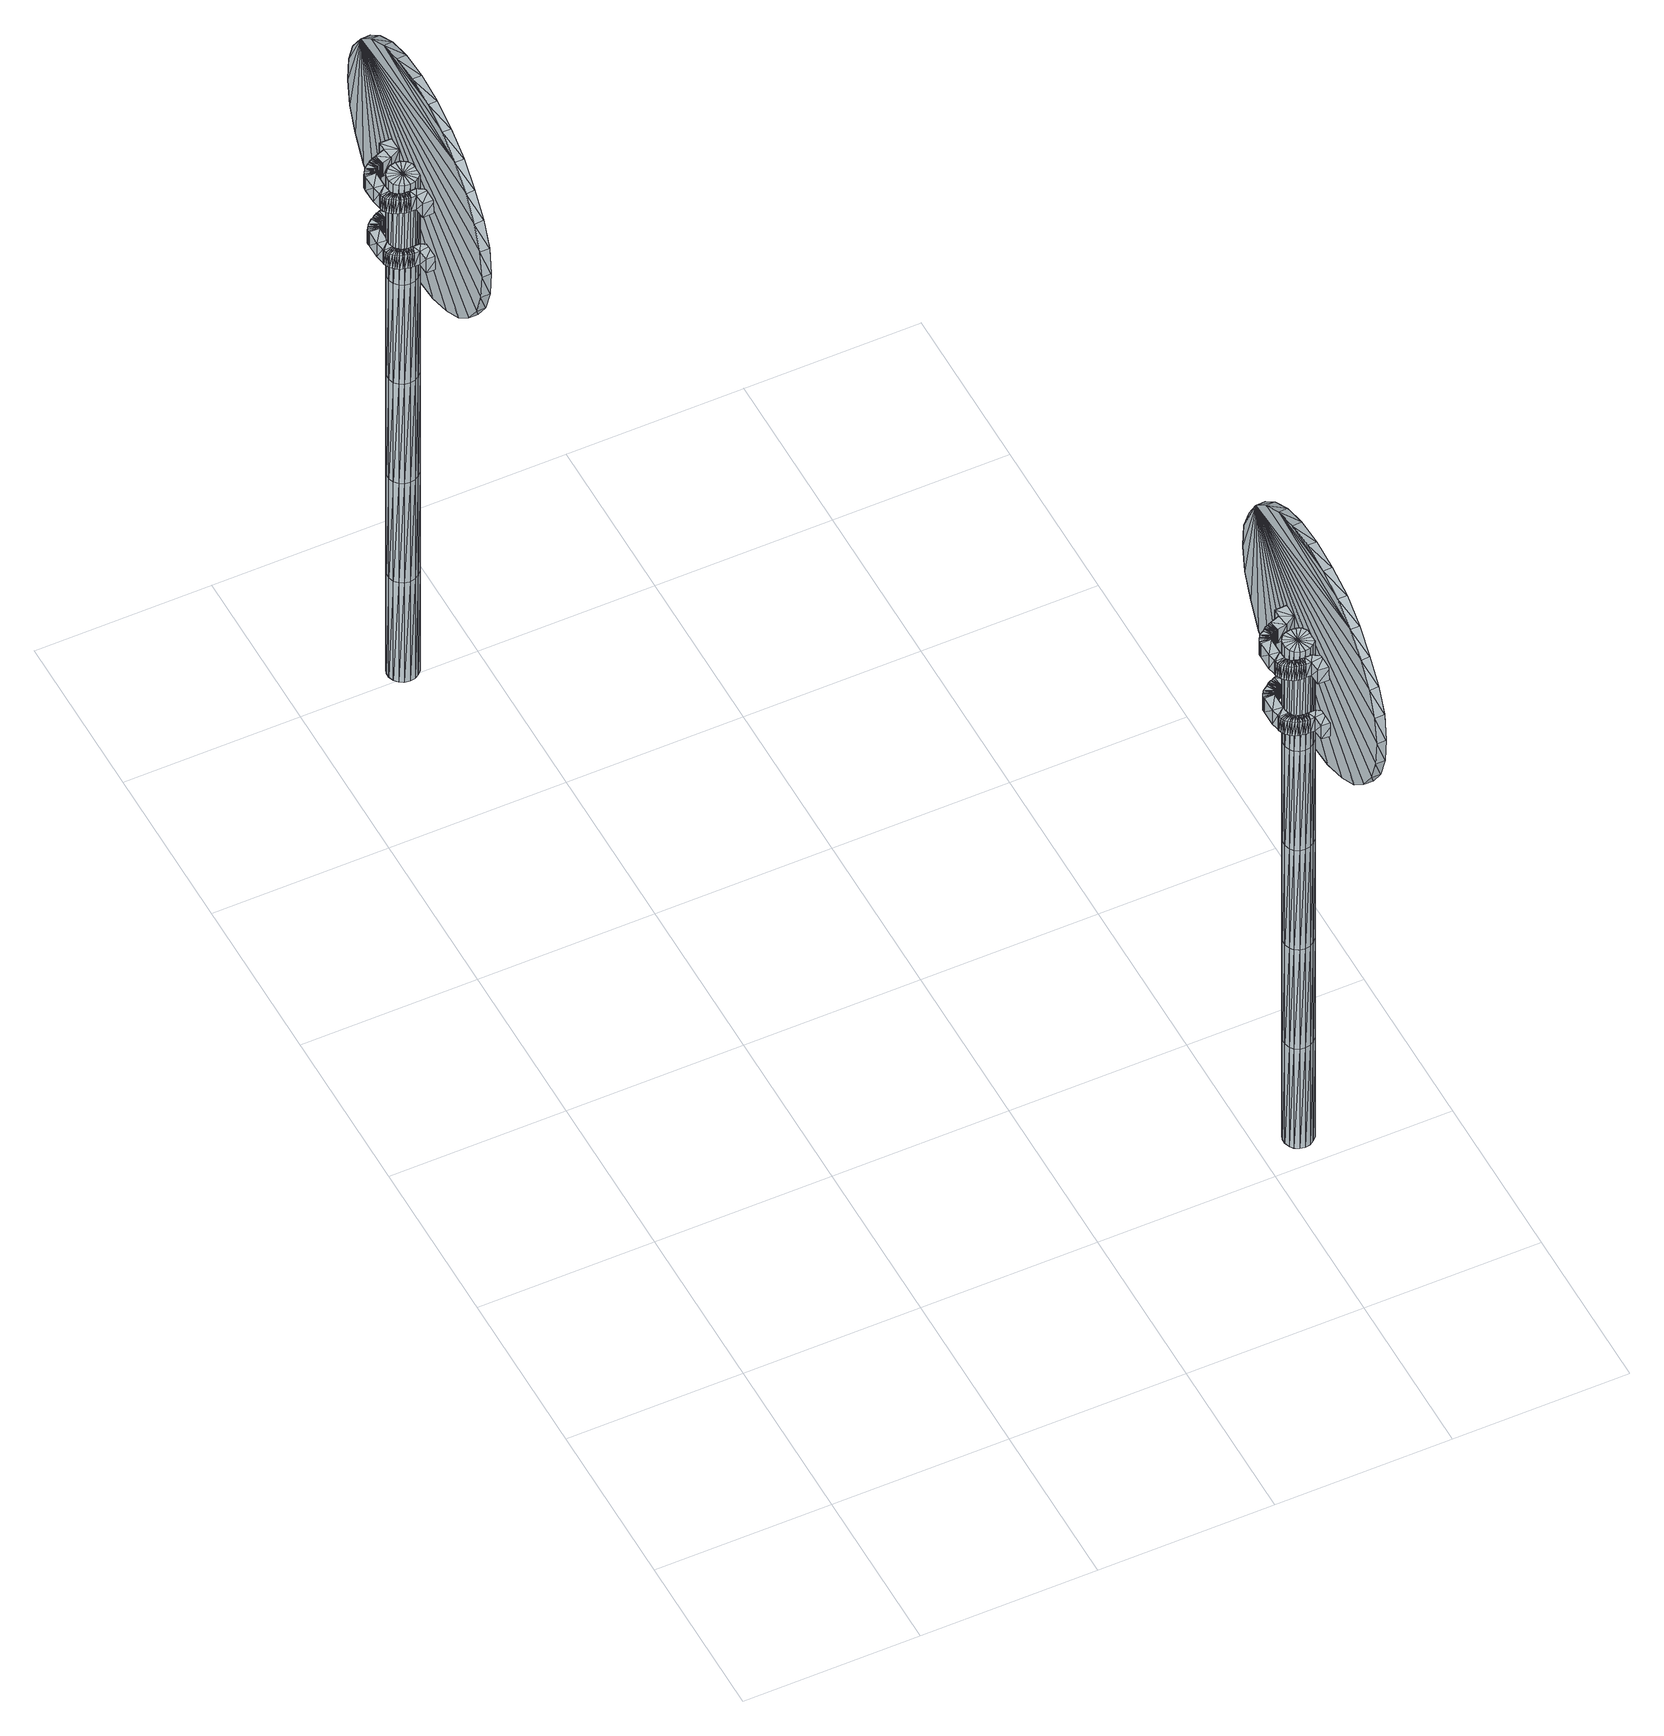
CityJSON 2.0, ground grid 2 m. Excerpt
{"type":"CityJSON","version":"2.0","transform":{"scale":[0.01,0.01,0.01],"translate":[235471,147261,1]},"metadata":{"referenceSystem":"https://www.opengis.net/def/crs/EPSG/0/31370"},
"CityObjects":{
"object1":{"type":"GenericCityObject","attributes":{"cluster":74,"mean_distance_to_centroid":0.099,"new_centroid_x":235471.76,"new_centroid_y":147272.5,"mean_distance_to_camera":6.24,"H1":0,"H2":0,"Z_final":109.94,"cluster2":-1,"proj_x":235473.55,"proj_y":147266.91,"id_line":52600,"bearing_l":252.2,"distance":5.87,"orientation":"right","G_obj":252.2},"geometry":[{"type":"MultiSurface","lod":"2","boundaries":[[[0,1,2]],[[2,1,3]],[[3,1,4]],[[4,1,5]],[[5,1,6]],[[1,7,6]],[[1,8,7]],[[1,9,8]],[[1,10,9]],[[1,11,10]],[[1,12,11]],[[1,13,12]],[[1,14,13]],[[15,14,1]],[[16,15,1]],[[17,16,1]],[[18,17,1]],[[0,18,1]],[[19,20,0]],[[19,0,2]],[[21,19,2]],[[21,2,3]],[[21,3,22]],[[22,3,4]],[[22,4,23]],[[23,4,5]],[[23,5,24]],[[24,5,6]],[[24,6,25]],[[25,6,7]],[[25,7,26]],[[26,7,8]],[[26,8,27]],[[8,9,27]],[[27,9,28]],[[9,10,28]],[[10,29,28]],[[10,11,29]],[[11,30,29]],[[11,12,30]],[[30,12,31]],[[31,12,13]],[[31,13,32]],[[32,13,14]],[[32,14,33]],[[33,14,15]],[[33,15,34]],[[34,15,16]],[[34,16,35]],[[35,16,17]],[[36,35,17]],[[18,36,17]],[[20,36,18]],[[20,18,0]],[[37,38,20]],[[37,20,19]],[[39,37,19]],[[21,39,19]],[[39,21,40]],[[40,21,22]],[[40,22,41]],[[41,22,23]],[[41,23,42]],[[42,23,24]],[[42,24,43]],[[43,24,25]],[[43,25,44]],[[44,25,26]],[[26,45,44]],[[26,27,45]],[[27,46,45]],[[27,28,46]],[[28,47,46]],[[28,29,47]],[[47,29,48]],[[29,30,48]],[[48,30,49]],[[49,30,31]],[[49,31,50]],[[50,31,32]],[[50,32,51]],[[51,32,33]],[[51,33,52]],[[52,33,34]],[[52,34,53]],[[53,34,35]],[[54,53,35]],[[54,35,36]],[[38,54,36]],[[38,36,20]],[[55,56,38]],[[55,38,37]],[[57,55,37]],[[57,37,39]],[[57,39,58]],[[58,39,40]],[[58,40,59]],[[59,40,41]],[[59,41,60]],[[60,41,42]],[[60,42,61]],[[61,42,43]],[[61,43,62]],[[62,43,44]],[[44,63,62]],[[44,45,63]],[[45,64,63]],[[45,46,64]],[[46,65,64]],[[46,47,65]],[[47,66,65]],[[47,48,66]],[[66,48,67]],[[67,48,49]],[[67,49,68]],[[68,49,50]],[[68,50,69]],[[69,50,51]],[[69,51,70]],[[70,51,52]],[[70,52,71]],[[71,52,53]],[[72,71,53]],[[72,53,54]],[[56,72,54]],[[56,54,38]],[[73,74,56]],[[73,56,55]],[[75,73,55]],[[75,55,57]],[[75,57,76]],[[76,57,58]],[[76,58,77]],[[77,58,59]],[[77,59,78]],[[78,59,60]],[[78,60,79]],[[79,60,61]],[[79,61,80]],[[80,61,62]],[[62,81,80]],[[62,63,81]],[[63,82,81]],[[63,64,82]],[[64,83,82]],[[64,65,83]],[[65,84,83]],[[65,66,84]],[[84,66,85]],[[85,66,67]],[[85,67,86]],[[86,67,68]],[[86,68,87]],[[87,68,69]],[[87,69,88]],[[88,69,70]],[[88,70,89]],[[89,70,71]],[[90,89,71]],[[90,71,72]],[[74,90,72]],[[74,72,56]],[[91,92,74]],[[91,74,73]],[[93,91,73]],[[93,73,75]],[[93,75,94]],[[94,75,76]],[[94,76,95]],[[95,76,77]],[[95,77,96]],[[96,77,78]],[[96,78,97]],[[97,78,79]],[[97,79,98]],[[98,79,80]],[[80,99,98]],[[80,81,99]],[[81,100,99]],[[81,82,100]],[[82,101,100]],[[82,83,101]],[[83,102,101]],[[83,84,102]],[[102,84,103]],[[103,84,85]],[[103,85,104]],[[104,85,86]],[[104,86,105]],[[105,86,87]],[[105,87,106]],[[106,87,88]],[[106,88,107]],[[107,88,89]],[[108,107,89]],[[108,89,90]],[[92,108,90]],[[92,90,74]],[[92,91,109]],[[91,93,109]],[[93,94,109]],[[94,95,109]],[[95,96,109]],[[109,96,97]],[[109,97,98]],[[109,98,99]],[[109,99,100]],[[109,100,101]],[[109,101,102]],[[109,102,103]],[[109,103,104]],[[105,109,104]],[[106,109,105]],[[107,109,106]],[[108,109,107]],[[92,109,108]],[[110,111,112]],[[113,112,114]],[[115,112,113]],[[116,112,115]],[[117,112,116]],[[118,112,117]],[[119,112,118]],[[120,112,119]],[[121,112,120]],[[122,112,121]],[[122,123,112]],[[123,110,112]],[[111,124,112]],[[124,125,112]],[[125,126,112]],[[126,127,112]],[[127,128,112]],[[128,129,112]],[[129,130,112]],[[130,131,112]],[[112,131,132]],[[131,133,132]],[[131,134,133]],[[133,134,135]],[[133,135,136]],[[135,137,136]],[[133,136,138]],[[136,139,138]],[[136,137,139]],[[137,140,139]],[[137,135,140]],[[135,141,140]],[[135,134,141]],[[134,142,141]],[[134,131,142]],[[131,143,142]],[[131,130,143]],[[143,130,144]],[[144,130,129]],[[144,129,145]],[[145,129,128]],[[145,128,146]],[[146,127,147]],[[147,127,126]],[[147,126,148]],[[148,126,125]],[[148,125,149]],[[149,125,124]],[[150,149,124]],[[150,124,111]],[[151,150,111]],[[151,111,110]],[[152,151,110]],[[152,110,123]],[[146,128,127]],[[153,123,122]],[[154,153,122]],[[154,122,121]],[[155,154,121]],[[155,121,120]],[[156,155,120]],[[156,120,119]],[[157,156,119]],[[157,119,118]],[[157,118,158]],[[158,118,117]],[[158,117,159]],[[153,152,123]],[[159,117,116]],[[159,116,160]],[[160,116,115]],[[160,115,161]],[[161,115,113]],[[161,113,162]],[[162,113,114]],[[162,114,163]],[[163,114,112]],[[163,112,164]],[[164,112,132]],[[132,165,164]],[[132,133,165]],[[133,138,165]],[[138,139,140]],[[161,162,163]],[[160,161,163]],[[159,160,163]],[[158,159,163]],[[157,158,163]],[[156,157,163]],[[155,156,163]],[[154,155,163]],[[153,154,163]],[[153,163,152]],[[152,163,151]],[[151,163,150]],[[150,163,149]],[[149,163,148]],[[148,163,147]],[[147,163,146]],[[146,163,145]],[[145,163,144]],[[144,163,143]],[[143,163,142]],[[163,164,142]],[[142,164,165]],[[142,165,141]],[[165,140,141]],[[165,138,140]],[[166,167,168]],[[168,167,169]],[[170,168,169]],[[170,169,171]],[[170,171,172]],[[172,171,173]],[[172,173,174]],[[174,173,175]],[[174,175,176]],[[176,175,177]],[[176,177,178]],[[178,177,179]],[[178,179,180]],[[180,179,181]],[[180,181,182]],[[182,181,183]],[[182,183,184]],[[184,183,185]],[[184,185,186]],[[186,185,187]],[[186,187,188]],[[188,187,189]],[[188,189,190]],[[190,189,191]],[[192,190,191]],[[192,191,193]],[[194,192,193]],[[194,193,195]],[[196,194,195]],[[196,195,197]],[[198,196,197]],[[198,197,199]],[[200,198,199]],[[200,199,201]],[[202,200,201]],[[202,201,203]],[[204,202,203]],[[204,203,205]],[[206,204,205]],[[206,205,207]],[[208,206,207]],[[208,207,209]],[[210,208,209]],[[210,209,211]],[[212,210,211]],[[212,211,213]],[[214,212,213]],[[214,213,215]],[[216,214,215]],[[216,215,217]],[[216,217,218]],[[218,217,219]],[[218,219,220]],[[220,219,221]],[[220,221,222]],[[222,221,223]],[[222,223,224]],[[224,223,225]],[[224,225,226]],[[226,225,227]],[[226,227,228]],[[228,227,229]],[[228,229,230]],[[230,229,231]],[[230,231,232]],[[232,231,233]],[[232,233,234]],[[234,233,235]],[[234,235,236]],[[236,235,237]],[[238,236,237]],[[238,237,239]],[[238,239,240]],[[240,239,241]],[[241,242,240]],[[241,243,242]],[[242,243,244]],[[244,243,245]],[[244,245,246]],[[246,245,247]],[[246,247,248]],[[248,247,249]],[[248,249,250]],[[250,249,251]],[[250,251,252]],[[252,251,253]],[[252,253,254]],[[254,253,255]],[[254,255,256]],[[256,255,257]],[[256,257,258]],[[258,257,259]],[[258,259,260]],[[260,259,261]],[[260,261,262]],[[262,261,263]],[[262,263,264]],[[264,263,265]],[[264,265,266]],[[266,265,267]],[[267,268,266]],[[267,269,268]],[[269,270,268]],[[269,271,270]],[[271,272,270]],[[271,273,272]],[[273,274,272]],[[273,275,274]],[[275,276,274]],[[275,277,276]],[[277,278,276]],[[277,279,278]],[[279,280,278]],[[279,281,280]],[[281,282,280]],[[281,283,282]],[[283,284,282]],[[283,285,284]],[[285,286,284]],[[285,287,286]],[[287,288,286]],[[287,289,288]],[[288,289,290]],[[290,289,291]],[[290,291,292]],[[292,291,293]],[[292,293,294]],[[294,293,295]],[[294,295,296]],[[296,295,297]],[[296,297,298]],[[298,297,299]],[[298,299,300]],[[300,299,301]],[[300,301,302]],[[302,301,303]],[[302,303,304]],[[304,303,305]],[[304,305,306]],[[306,305,307]],[[306,307,308]],[[308,307,309]],[[308,309,310]],[[310,309,311]],[[311,166,310]],[[311,167,166]],[[169,167,311]],[[169,311,171]],[[171,311,309]],[[173,171,309]],[[173,309,307]],[[175,173,307]],[[175,307,305]],[[177,175,305]],[[177,305,303]],[[179,177,303]],[[179,303,301]],[[181,179,301]],[[181,301,299]],[[183,181,299]],[[183,299,297]],[[183,297,295]],[[185,183,295]],[[185,295,293]],[[187,185,293]],[[187,293,291]],[[189,187,291]],[[189,291,289]],[[189,289,287]],[[189,287,285]],[[191,189,285]],[[191,285,283]],[[193,191,283]],[[195,193,283]],[[195,283,281]],[[197,195,281]],[[199,197,281]],[[201,199,281]],[[201,281,279]],[[203,201,279]],[[205,203,279]],[[205,279,277]],[[205,277,207]],[[207,277,209]],[[209,277,275]],[[209,275,211]],[[211,275,273]],[[211,273,213]],[[213,273,271]],[[213,271,215]],[[215,271,269]],[[215,269,217]],[[217,269,219]],[[219,269,267]],[[219,267,221]],[[221,267,265]],[[221,265,223]],[[223,265,263]],[[223,263,225]],[[225,263,261]],[[225,261,227]],[[227,261,259]],[[227,259,229]],[[229,259,257]],[[229,257,255]],[[229,255,231]],[[231,255,253]],[[231,253,233]],[[233,253,251]],[[233,251,235]],[[251,249,235]],[[235,249,247]],[[235,247,237]],[[247,245,237]],[[237,245,243]],[[237,243,239]],[[239,243,241]],[[238,240,242]],[[168,310,166]],[[170,310,168]],[[170,308,310]],[[172,308,170]],[[172,306,308]],[[174,306,172]],[[174,304,306]],[[176,304,174]],[[176,302,304]],[[178,302,176]],[[178,300,302]],[[180,300,178]],[[180,298,300]],[[182,298,180]],[[182,296,298]],[[182,294,296]],[[184,294,182]],[[184,292,294]],[[186,292,184]],[[186,290,292]],[[188,290,186]],[[188,288,290]],[[188,286,288]],[[188,284,286]],[[190,284,188]],[[190,282,284]],[[192,282,190]],[[194,282,192]],[[194,280,282]],[[196,280,194]],[[198,280,196]],[[200,280,198]],[[200,278,280]],[[202,278,200]],[[204,278,202]],[[204,276,278]],[[204,206,276]],[[206,208,276]],[[208,274,276]],[[208,210,274]],[[210,272,274]],[[210,212,272]],[[212,270,272]],[[212,214,270]],[[214,268,270]],[[214,216,268]],[[216,218,268]],[[218,266,268]],[[218,220,266]],[[220,264,266]],[[220,222,264]],[[222,262,264]],[[222,224,262]],[[224,260,262]],[[224,226,260]],[[226,258,260]],[[226,228,258]],[[228,256,258]],[[228,254,256]],[[228,230,254]],[[230,252,254]],[[230,232,252]],[[232,250,252]],[[232,234,250]],[[250,234,248]],[[234,246,248]],[[234,236,246]],[[246,236,244]],[[236,242,244]],[[236,238,242]],[[312,313,314]],[[314,313,315]],[[316,314,315]],[[316,315,317]],[[316,317,318]],[[318,317,319]],[[318,319,320]],[[320,319,321]],[[320,321,322]],[[322,321,323]],[[322,323,324]],[[324,323,325]],[[324,325,326]],[[326,325,327]],[[326,327,328]],[[328,327,329]],[[328,329,330]],[[330,329,331]],[[330,331,332]],[[332,331,333]],[[332,333,334]],[[334,333,335]],[[334,335,336]],[[336,335,337]],[[338,336,337]],[[338,337,339]],[[340,338,339]],[[340,339,341]],[[342,340,341]],[[342,341,343]],[[344,342,343]],[[344,343,345]],[[346,344,345]],[[346,345,347]],[[348,346,347]],[[348,347,349]],[[350,348,349]],[[350,349,351]],[[352,350,351]],[[352,351,353]],[[354,352,353]],[[354,353,355]],[[356,354,355]],[[356,355,357]],[[358,356,357]],[[358,357,359]],[[360,358,359]],[[360,359,361]],[[362,360,361]],[[362,361,363]],[[362,363,364]],[[364,363,365]],[[364,365,366]],[[366,365,367]],[[366,367,368]],[[368,367,369]],[[368,369,370]],[[370,369,371]],[[370,371,372]],[[372,371,373]],[[372,373,374]],[[374,373,375]],[[374,375,376]],[[376,375,377]],[[376,377,378]],[[378,377,379]],[[378,379,380]],[[380,379,381]],[[380,381,382]],[[382,381,383]],[[384,382,383]],[[384,383,385]],[[384,385,386]],[[386,385,387]],[[387,388,386]],[[387,389,388]],[[388,389,390]],[[390,389,391]],[[390,391,392]],[[392,391,393]],[[392,393,394]],[[394,393,395]],[[394,395,396]],[[396,395,397]],[[396,397,398]],[[398,397,399]],[[398,399,400]],[[400,399,401]],[[400,401,402]],[[402,401,403]],[[402,403,404]],[[404,403,405]],[[404,405,406]],[[406,405,407]],[[406,407,408]],[[408,407,409]],[[408,409,410]],[[410,409,411]],[[410,411,412]],[[412,411,413]],[[413,414,412]],[[413,415,414]],[[415,416,414]],[[415,417,416]],[[417,418,416]],[[417,419,418]],[[419,420,418]],[[419,421,420]],[[421,422,420]],[[421,423,422]],[[423,424,422]],[[423,425,424]],[[425,426,424]],[[425,427,426]],[[427,428,426]],[[427,429,428]],[[429,430,428]],[[429,431,430]],[[431,432,430]],[[431,433,432]],[[433,434,432]],[[433,435,434]],[[434,435,436]],[[436,435,437]],[[436,437,438]],[[438,437,439]],[[438,439,440]],[[440,439,441]],[[440,441,442]],[[442,441,443]],[[442,443,444]],[[444,443,445]],[[444,445,446]],[[446,445,447]],[[446,447,448]],[[448,447,449]],[[448,449,450]],[[450,449,451]],[[450,451,452]],[[452,451,453]],[[452,453,454]],[[454,453,455]],[[454,455,456]],[[456,455,457]],[[457,312,456]],[[457,313,312]],[[315,313,457]],[[315,457,317]],[[317,457,455]],[[319,317,455]],[[319,455,453]],[[321,319,453]],[[321,453,451]],[[323,321,451]],[[323,451,449]],[[325,323,449]],[[325,449,447]],[[327,325,447]],[[327,447,445]],[[329,327,445]],[[329,445,443]],[[329,443,441]],[[331,329,441]],[[331,441,439]],[[333,331,439]],[[333,439,437]],[[335,333,437]],[[335,437,435]],[[335,435,433]],[[335,433,431]],[[337,335,431]],[[337,431,429]],[[339,337,429]],[[341,339,429]],[[341,429,427]],[[343,341,427]],[[345,343,427]],[[347,345,427]],[[347,427,425]],[[349,347,425]],[[351,349,425]],[[351,425,423]],[[351,423,353]],[[353,423,355]],[[355,423,421]],[[355,421,357]],[[357,421,419]],[[357,419,359]],[[359,419,417]],[[359,417,361]],[[361,417,415]],[[361,415,363]],[[363,415,365]],[[365,415,413]],[[365,413,367]],[[367,413,411]],[[367,411,369]],[[369,411,409]],[[369,409,371]],[[371,409,407]],[[371,407,373]],[[373,407,405]],[[373,405,375]],[[375,405,403]],[[375,403,401]],[[375,401,377]],[[377,401,399]],[[377,399,379]],[[379,399,397]],[[379,397,381]],[[397,395,381]],[[381,395,393]],[[381,393,383]],[[393,391,383]],[[383,391,389]],[[383,389,385]],[[385,389,387]],[[384,386,388]],[[314,456,312]],[[316,456,314]],[[316,454,456]],[[318,454,316]],[[318,452,454]],[[320,452,318]],[[320,450,452]],[[322,450,320]],[[322,448,450]],[[324,448,322]],[[324,446,448]],[[326,446,324]],[[326,444,446]],[[328,444,326]],[[328,442,444]],[[328,440,442]],[[330,440,328]],[[330,438,440]],[[332,438,330]],[[332,436,438]],[[334,436,332]],[[334,434,436]],[[334,432,434]],[[334,430,432]],[[336,430,334]],[[336,428,430]],[[338,428,336]],[[340,428,338]],[[340,426,428]],[[342,426,340]],[[344,426,342]],[[346,426,344]],[[346,424,426]],[[348,424,346]],[[350,424,348]],[[350,422,424]],[[350,352,422]],[[352,354,422]],[[354,420,422]],[[354,356,420]],[[356,418,420]],[[356,358,418]],[[358,416,418]],[[358,360,416]],[[360,414,416]],[[360,362,414]],[[362,364,414]],[[364,412,414]],[[364,366,412]],[[366,410,412]],[[366,368,410]],[[368,408,410]],[[368,370,408]],[[370,406,408]],[[370,372,406]],[[372,404,406]],[[372,374,404]],[[374,402,404]],[[374,400,402]],[[374,376,400]],[[376,398,400]],[[376,378,398]],[[378,396,398]],[[378,380,396]],[[396,380,394]],[[380,392,394]],[[380,382,392]],[[392,382,390]],[[382,388,390]],[[382,384,388]]]}]},
"object2":{"type":"GenericCityObject","attributes":{"cluster":75,"mean_distance_to_centroid":0.0482,"new_centroid_x":235477,"new_centroid_y":147262.78,"mean_distance_to_camera":5.93,"H1":0,"H2":0,"Z_final":111.97,"cluster2":-1,"proj_x":235475.47,"proj_y":147267.53,"id_line":52600,"bearing_l":252.2,"distance":4.99,"orientation":"left","G_obj":72.2},"geometry":[{"type":"MultiSurface","lod":"2","boundaries":[[[458,459,460]],[[460,459,461]],[[461,459,462]],[[462,459,463]],[[463,459,464]],[[459,465,464]],[[459,466,465]],[[459,467,466]],[[459,468,467]],[[459,469,468]],[[459,470,469]],[[459,471,470]],[[459,472,471]],[[473,472,459]],[[474,473,459]],[[475,474,459]],[[476,475,459]],[[458,476,459]],[[477,478,458]],[[477,458,460]],[[479,477,460]],[[479,460,461]],[[479,461,480]],[[480,461,462]],[[480,462,481]],[[481,462,463]],[[481,463,482]],[[482,463,464]],[[482,464,483]],[[483,464,465]],[[483,465,484]],[[484,465,466]],[[484,466,485]],[[466,467,485]],[[485,467,486]],[[467,468,486]],[[468,487,486]],[[468,469,487]],[[469,488,487]],[[469,470,488]],[[488,470,489]],[[489,470,471]],[[489,471,490]],[[490,471,472]],[[490,472,491]],[[491,472,473]],[[491,473,492]],[[492,473,474]],[[492,474,493]],[[493,474,475]],[[494,493,475]],[[476,494,475]],[[478,494,476]],[[478,476,458]],[[495,496,478]],[[495,478,477]],[[497,495,477]],[[479,497,477]],[[497,479,498]],[[498,479,480]],[[498,480,499]],[[499,480,481]],[[499,481,500]],[[500,481,482]],[[500,482,501]],[[501,482,483]],[[501,483,502]],[[502,483,484]],[[484,503,502]],[[484,485,503]],[[485,504,503]],[[485,486,504]],[[486,505,504]],[[486,487,505]],[[505,487,506]],[[487,488,506]],[[506,488,507]],[[507,488,489]],[[507,489,508]],[[508,489,490]],[[508,490,509]],[[509,490,491]],[[509,491,510]],[[510,491,492]],[[510,492,511]],[[511,492,493]],[[512,511,493]],[[512,493,494]],[[496,512,494]],[[496,494,478]],[[513,514,496]],[[513,496,495]],[[515,513,495]],[[515,495,497]],[[515,497,516]],[[516,497,498]],[[516,498,517]],[[517,498,499]],[[517,499,518]],[[518,499,500]],[[518,500,519]],[[519,500,501]],[[519,501,520]],[[520,501,502]],[[502,521,520]],[[502,503,521]],[[503,522,521]],[[503,504,522]],[[504,523,522]],[[504,505,523]],[[505,524,523]],[[505,506,524]],[[524,506,525]],[[525,506,507]],[[525,507,526]],[[526,507,508]],[[526,508,527]],[[527,508,509]],[[527,509,528]],[[528,509,510]],[[528,510,529]],[[529,510,511]],[[530,529,511]],[[530,511,512]],[[514,530,512]],[[514,512,496]],[[531,532,514]],[[531,514,513]],[[533,531,513]],[[533,513,515]],[[533,515,534]],[[534,515,516]],[[534,516,535]],[[535,516,517]],[[535,517,536]],[[536,517,518]],[[536,518,537]],[[537,518,519]],[[537,519,538]],[[538,519,520]],[[520,539,538]],[[520,521,539]],[[521,540,539]],[[521,522,540]],[[522,541,540]],[[522,523,541]],[[523,542,541]],[[523,524,542]],[[542,524,543]],[[543,524,525]],[[543,525,544]],[[544,525,526]],[[544,526,545]],[[545,526,527]],[[545,527,546]],[[546,527,528]],[[546,528,547]],[[547,528,529]],[[548,547,529]],[[548,529,530]],[[532,548,530]],[[532,530,514]],[[549,550,532]],[[549,532,531]],[[551,549,531]],[[551,531,533]],[[551,533,552]],[[552,533,534]],[[552,534,553]],[[553,534,535]],[[553,535,554]],[[554,535,536]],[[554,536,555]],[[555,536,537]],[[555,537,556]],[[556,537,538]],[[538,557,556]],[[538,539,557]],[[539,558,557]],[[539,540,558]],[[540,559,558]],[[540,541,559]],[[541,560,559]],[[541,542,560]],[[560,542,561]],[[561,542,543]],[[561,543,562]],[[562,543,544]],[[562,544,563]],[[563,544,545]],[[563,545,564]],[[564,545,546]],[[564,546,565]],[[565,546,547]],[[566,565,547]],[[566,547,548]],[[550,566,548]],[[550,548,532]],[[550,549,567]],[[549,551,567]],[[551,552,567]],[[552,553,567]],[[553,554,567]],[[567,554,555]],[[567,555,556]],[[567,556,557]],[[567,557,558]],[[567,558,559]],[[567,559,560]],[[567,560,561]],[[567,561,562]],[[563,567,562]],[[564,567,563]],[[565,567,564]],[[566,567,565]],[[550,567,566]],[[568,569,570]],[[571,570,572]],[[573,570,571]],[[574,570,573]],[[575,570,574]],[[576,570,575]],[[577,570,576]],[[578,570,577]],[[579,570,578]],[[580,570,579]],[[580,581,570]],[[581,568,570]],[[569,582,570]],[[582,583,570]],[[583,584,570]],[[584,585,570]],[[585,586,570]],[[586,587,570]],[[587,588,570]],[[588,589,570]],[[570,589,590]],[[589,591,590]],[[589,592,591]],[[591,592,593]],[[591,593,594]],[[593,595,594]],[[591,594,596]],[[594,597,596]],[[594,595,597]],[[595,598,597]],[[595,593,598]],[[593,599,598]],[[593,592,599]],[[592,600,599]],[[592,589,600]],[[589,601,600]],[[589,588,601]],[[601,588,602]],[[602,588,587]],[[602,587,603]],[[603,587,586]],[[603,586,604]],[[604,585,605]],[[605,585,584]],[[605,584,606]],[[606,584,583]],[[606,583,607]],[[607,583,582]],[[608,607,582]],[[608,582,569]],[[609,608,569]],[[609,569,568]],[[610,609,568]],[[610,568,581]],[[604,586,585]],[[611,581,580]],[[612,611,580]],[[612,580,579]],[[613,612,579]],[[613,579,578]],[[614,613,578]],[[614,578,577]],[[615,614,577]],[[615,577,576]],[[615,576,616]],[[616,576,575]],[[616,575,617]],[[611,610,581]],[[617,575,574]],[[617,574,618]],[[618,574,573]],[[618,573,619]],[[619,573,571]],[[619,571,620]],[[620,571,572]],[[620,572,621]],[[621,572,570]],[[621,570,622]],[[622,570,590]],[[590,623,622]],[[590,591,623]],[[591,596,623]],[[596,597,598]],[[619,620,621]],[[618,619,621]],[[617,618,621]],[[616,617,621]],[[615,616,621]],[[614,615,621]],[[613,614,621]],[[612,613,621]],[[611,612,621]],[[611,621,610]],[[610,621,609]],[[609,621,608]],[[608,621,607]],[[607,621,606]],[[606,621,605]],[[605,621,604]],[[604,621,603]],[[603,621,602]],[[602,621,601]],[[601,621,600]],[[621,622,600]],[[600,622,623]],[[600,623,599]],[[623,598,599]],[[623,596,598]],[[624,625,626]],[[626,625,627]],[[628,626,627]],[[628,627,629]],[[628,629,630]],[[630,629,631]],[[630,631,632]],[[632,631,633]],[[632,633,634]],[[634,633,635]],[[634,635,636]],[[636,635,637]],[[636,637,638]],[[638,637,639]],[[638,639,640]],[[640,639,641]],[[640,641,642]],[[642,641,643]],[[642,643,644]],[[644,643,645]],[[644,645,646]],[[646,645,647]],[[646,647,648]],[[648,647,649]],[[650,648,649]],[[650,649,651]],[[652,650,651]],[[652,651,653]],[[654,652,653]],[[654,653,655]],[[656,654,655]],[[656,655,657]],[[658,656,657]],[[658,657,659]],[[660,658,659]],[[660,659,661]],[[662,660,661]],[[662,661,663]],[[664,662,663]],[[664,663,665]],[[666,664,665]],[[666,665,667]],[[668,666,667]],[[668,667,669]],[[670,668,669]],[[670,669,671]],[[672,670,671]],[[672,671,673]],[[674,672,673]],[[674,673,675]],[[674,675,676]],[[676,675,677]],[[676,677,678]],[[678,677,679]],[[678,679,680]],[[680,679,681]],[[680,681,682]],[[682,681,683]],[[682,683,684]],[[684,683,685]],[[684,685,686]],[[686,685,687]],[[686,687,688]],[[688,687,689]],[[688,689,690]],[[690,689,691]],[[690,691,692]],[[692,691,693]],[[692,693,694]],[[694,693,695]],[[696,694,695]],[[696,695,697]],[[696,697,698]],[[698,697,699]],[[699,700,698]],[[699,701,700]],[[700,701,702]],[[702,701,703]],[[702,703,704]],[[704,703,705]],[[704,705,706]],[[706,705,707]],[[706,707,708]],[[708,707,709]],[[708,709,710]],[[710,709,711]],[[710,711,712]],[[712,711,713]],[[712,713,714]],[[714,713,715]],[[714,715,716]],[[716,715,717]],[[716,717,718]],[[718,717,719]],[[718,719,720]],[[720,719,721]],[[720,721,722]],[[722,721,723]],[[722,723,724]],[[724,723,725]],[[725,726,724]],[[725,727,726]],[[727,728,726]],[[727,729,728]],[[729,730,728]],[[729,731,730]],[[731,732,730]],[[731,733,732]],[[733,734,732]],[[733,735,734]],[[735,736,734]],[[735,737,736]],[[737,738,736]],[[737,739,738]],[[739,740,738]],[[739,741,740]],[[741,742,740]],[[741,743,742]],[[743,744,742]],[[743,745,744]],[[745,746,744]],[[745,747,746]],[[746,747,748]],[[748,747,749]],[[748,749,750]],[[750,749,751]],[[750,751,752]],[[752,751,753]],[[752,753,754]],[[754,753,755]],[[754,755,756]],[[756,755,757]],[[756,757,758]],[[758,757,759]],[[758,759,760]],[[760,759,761]],[[760,761,762]],[[762,761,763]],[[762,763,764]],[[764,763,765]],[[764,765,766]],[[766,765,767]],[[766,767,768]],[[768,767,769]],[[769,624,768]],[[769,625,624]],[[627,625,769]],[[627,769,629]],[[629,769,767]],[[631,629,767]],[[631,767,765]],[[633,631,765]],[[633,765,763]],[[635,633,763]],[[635,763,761]],[[637,635,761]],[[637,761,759]],[[639,637,759]],[[639,759,757]],[[641,639,757]],[[641,757,755]],[[641,755,753]],[[643,641,753]],[[643,753,751]],[[645,643,751]],[[645,751,749]],[[647,645,749]],[[647,749,747]],[[647,747,745]],[[647,745,743]],[[649,647,743]],[[649,743,741]],[[651,649,741]],[[653,651,741]],[[653,741,739]],[[655,653,739]],[[657,655,739]],[[659,657,739]],[[659,739,737]],[[661,659,737]],[[663,661,737]],[[663,737,735]],[[663,735,665]],[[665,735,667]],[[667,735,733]],[[667,733,669]],[[669,733,731]],[[669,731,671]],[[671,731,729]],[[671,729,673]],[[673,729,727]],[[673,727,675]],[[675,727,677]],[[677,727,725]],[[677,725,679]],[[679,725,723]],[[679,723,681]],[[681,723,721]],[[681,721,683]],[[683,721,719]],[[683,719,685]],[[685,719,717]],[[685,717,687]],[[687,717,715]],[[687,715,713]],[[687,713,689]],[[689,713,711]],[[689,711,691]],[[691,711,709]],[[691,709,693]],[[709,707,693]],[[693,707,705]],[[693,705,695]],[[705,703,695]],[[695,703,701]],[[695,701,697]],[[697,701,699]],[[696,698,700]],[[626,768,624]],[[628,768,626]],[[628,766,768]],[[630,766,628]],[[630,764,766]],[[632,764,630]],[[632,762,764]],[[634,762,632]],[[634,760,762]],[[636,760,634]],[[636,758,760]],[[638,758,636]],[[638,756,758]],[[640,756,638]],[[640,754,756]],[[640,752,754]],[[642,752,640]],[[642,750,752]],[[644,750,642]],[[644,748,750]],[[646,748,644]],[[646,746,748]],[[646,744,746]],[[646,742,744]],[[648,742,646]],[[648,740,742]],[[650,740,648]],[[652,740,650]],[[652,738,740]],[[654,738,652]],[[656,738,654]],[[658,738,656]],[[658,736,738]],[[660,736,658]],[[662,736,660]],[[662,734,736]],[[662,664,734]],[[664,666,734]],[[666,732,734]],[[666,668,732]],[[668,730,732]],[[668,670,730]],[[670,728,730]],[[670,672,728]],[[672,726,728]],[[672,674,726]],[[674,676,726]],[[676,724,726]],[[676,678,724]],[[678,722,724]],[[678,680,722]],[[680,720,722]],[[680,682,720]],[[682,718,720]],[[682,684,718]],[[684,716,718]],[[684,686,716]],[[686,714,716]],[[686,712,714]],[[686,688,712]],[[688,710,712]],[[688,690,710]],[[690,708,710]],[[690,692,708]],[[708,692,706]],[[692,704,706]],[[692,694,704]],[[704,694,702]],[[694,700,702]],[[694,696,700]],[[770,771,772]],[[772,771,773]],[[774,772,773]],[[774,773,775]],[[774,775,776]],[[776,775,777]],[[776,777,778]],[[778,777,779]],[[778,779,780]],[[780,779,781]],[[780,781,782]],[[782,781,783]],[[782,783,784]],[[784,783,785]],[[784,785,786]],[[786,785,787]],[[786,787,788]],[[788,787,789]],[[788,789,790]],[[790,789,791]],[[790,791,792]],[[792,791,793]],[[792,793,794]],[[794,793,795]],[[796,794,795]],[[796,795,797]],[[798,796,797]],[[798,797,799]],[[800,798,799]],[[800,799,801]],[[802,800,801]],[[802,801,803]],[[804,802,803]],[[804,803,805]],[[806,804,805]],[[806,805,807]],[[808,806,807]],[[808,807,809]],[[810,808,809]],[[810,809,811]],[[812,810,811]],[[812,811,813]],[[814,812,813]],[[814,813,815]],[[816,814,815]],[[816,815,817]],[[818,816,817]],[[818,817,819]],[[820,818,819]],[[820,819,821]],[[820,821,822]],[[822,821,823]],[[822,823,824]],[[824,823,825]],[[824,825,826]],[[826,825,827]],[[826,827,828]],[[828,827,829]],[[828,829,830]],[[830,829,831]],[[830,831,832]],[[832,831,833]],[[832,833,834]],[[834,833,835]],[[834,835,836]],[[836,835,837]],[[836,837,838]],[[838,837,839]],[[838,839,840]],[[840,839,841]],[[842,840,841]],[[842,841,843]],[[842,843,844]],[[844,843,845]],[[845,846,844]],[[845,847,846]],[[846,847,848]],[[848,847,849]],[[848,849,850]],[[850,849,851]],[[850,851,852]],[[852,851,853]],[[852,853,854]],[[854,853,855]],[[854,855,856]],[[856,855,857]],[[856,857,858]],[[858,857,859]],[[858,859,860]],[[860,859,861]],[[860,861,862]],[[862,861,863]],[[862,863,864]],[[864,863,865]],[[864,865,866]],[[866,865,867]],[[866,867,868]],[[868,867,869]],[[868,869,870]],[[870,869,871]],[[871,872,870]],[[871,873,872]],[[873,874,872]],[[873,875,874]],[[875,876,874]],[[875,877,876]],[[877,878,876]],[[877,879,878]],[[879,880,878]],[[879,881,880]],[[881,882,880]],[[881,883,882]],[[883,884,882]],[[883,885,884]],[[885,886,884]],[[885,887,886]],[[887,888,886]],[[887,889,888]],[[889,890,888]],[[889,891,890]],[[891,892,890]],[[891,893,892]],[[892,893,894]],[[894,893,895]],[[894,895,896]],[[896,895,897]],[[896,897,898]],[[898,897,899]],[[898,899,900]],[[900,899,901]],[[900,901,902]],[[902,901,903]],[[902,903,904]],[[904,903,905]],[[904,905,906]],[[906,905,907]],[[906,907,908]],[[908,907,909]],[[908,909,910]],[[910,909,911]],[[910,911,912]],[[912,911,913]],[[912,913,914]],[[914,913,915]],[[915,770,914]],[[915,771,770]],[[773,771,915]],[[773,915,775]],[[775,915,913]],[[777,775,913]],[[777,913,911]],[[779,777,911]],[[779,911,909]],[[781,779,909]],[[781,909,907]],[[783,781,907]],[[783,907,905]],[[785,783,905]],[[785,905,903]],[[787,785,903]],[[787,903,901]],[[787,901,899]],[[789,787,899]],[[789,899,897]],[[791,789,897]],[[791,897,895]],[[793,791,895]],[[793,895,893]],[[793,893,891]],[[793,891,889]],[[795,793,889]],[[795,889,887]],[[797,795,887]],[[799,797,887]],[[799,887,885]],[[801,799,885]],[[803,801,885]],[[805,803,885]],[[805,885,883]],[[807,805,883]],[[809,807,883]],[[809,883,881]],[[809,881,811]],[[811,881,813]],[[813,881,879]],[[813,879,815]],[[815,879,877]],[[815,877,817]],[[817,877,875]],[[817,875,819]],[[819,875,873]],[[819,873,821]],[[821,873,823]],[[823,873,871]],[[823,871,825]],[[825,871,869]],[[825,869,827]],[[827,869,867]],[[827,867,829]],[[829,867,865]],[[829,865,831]],[[831,865,863]],[[831,863,833]],[[833,863,861]],[[833,861,859]],[[833,859,835]],[[835,859,857]],[[835,857,837]],[[837,857,855]],[[837,855,839]],[[855,853,839]],[[839,853,851]],[[839,851,841]],[[851,849,841]],[[841,849,847]],[[841,847,843]],[[843,847,845]],[[842,844,846]],[[772,914,770]],[[774,914,772]],[[774,912,914]],[[776,912,774]],[[776,910,912]],[[778,910,776]],[[778,908,910]],[[780,908,778]],[[780,906,908]],[[782,906,780]],[[782,904,906]],[[784,904,782]],[[784,902,904]],[[786,902,784]],[[786,900,902]],[[786,898,900]],[[788,898,786]],[[788,896,898]],[[790,896,788]],[[790,894,896]],[[792,894,790]],[[792,892,894]],[[792,890,892]],[[792,888,890]],[[794,888,792]],[[794,886,888]],[[796,886,794]],[[798,886,796]],[[798,884,886]],[[800,884,798]],[[802,884,800]],[[804,884,802]],[[804,882,884]],[[806,882,804]],[[808,882,806]],[[808,880,882]],[[808,810,880]],[[810,812,880]],[[812,878,880]],[[812,814,878]],[[814,876,878]],[[814,816,876]],[[816,874,876]],[[816,818,874]],[[818,872,874]],[[818,820,872]],[[820,822,872]],[[822,870,872]],[[822,824,870]],[[824,868,870]],[[824,826,868]],[[826,866,868]],[[826,828,866]],[[828,864,866]],[[828,830,864]],[[830,862,864]],[[830,832,862]],[[832,860,862]],[[832,858,860]],[[832,834,858]],[[834,856,858]],[[834,836,856]],[[836,854,856]],[[836,838,854]],[[854,838,852]],[[838,850,852]],[[838,840,850]],[[850,840,848]],[[840,846,848]],[[840,842,846]]]}]}
},
"vertices":[
[121,1228,1],[121,1211,1],[115,1227,1],[110,1224,1],[106,1219,1],[104,1214,1],[104,1208,1],[106,1202,1],[110,1198,1],[115,1195,1],[121,1194,1],[127,1195,1],[132,1198,1],[136,1202,1],[138,1208,1],[138,1214,1],[136,1219,1],[132,1224,1],[127,1227,1],[115,1227,150],[121,1228,150],[110,1224,150],[106,1219,150],[104,1214,150],[104,1208,150],[106,1202,150],[110,1198,150],[115,1195,150],[121,1194,150],[127,1195,150],[132,1198,150],[136,1202,150],[138,1208,150],[138,1214,150],[136,1219,150],[132,1224,150],[127,1227,150],[115,1227,299],[121,1228,299],[110,1224,299],[106,1219,299],[104,1214,299],[104,1208,299],[106,1202,299],[110,1198,299],[115,1195,299],[121,1194,299],[127,1195,299],[132,1198,299],[136,1202,299],[138,1208,299],[138,1214,299],[136,1219,299],[132,1224,299],[127,1227,299],[115,1227,448],[121,1228,448],[110,1224,448],[106,1219,448],[104,1214,448],[104,1208,448],[106,1202,448],[110,1198,448],[115,1195,448],[121,1194,448],[127,1195,448],[132,1198,448],[136,1202,448],[138,1208,448],[138,1214,448],[136,1219,448],[132,1224,448],[127,1227,448],[115,1227,597],[121,1228,597],[110,1224,597],[106,1219,597],[104,1214,597],[104,1208,597],[106,1202,597],[110,1198,597],[115,1195,597],[121,1194,597],[127,1195,597],[132,1198,597],[136,1202,597],[138,1208,597],[138,1214,597],[136,1219,597],[132,1224,597],[127,1227,597],[115,1227,746],[121,1228,746],[110,1224,746],[106,1219,746],[104,1214,746],[104,1208,746],[106,1202,746],[110,1198,746],[115,1195,746],[121,1194,746],[127,1195,746],[132,1198,746],[136,1202,746],[138,1208,746],[138,1214,746],[136,1219,746],[132,1224,746],[127,1227,746],[121,1211,746],[139,1148,593],[139,1120,610],[134,1332,822],[135,1361,763],[134,1350,794],[136,1365,728],[136,1361,694],[137,1350,662],[137,1332,634],[138,1308,610],[138,1280,593],[139,1249,581],[139,1214,577],[139,1179,581],[138,1096,634],[138,1078,662],[137,1067,694],[137,1063,728],[136,1067,763],[135,1078,794],[135,1096,822],[134,1120,846],[134,1308,846],[134,1280,864],[134,1148,864],[134,1179,875],[133,1249,875],[133,1214,879],[144,1249,875],[144,1214,879],[144,1179,875],[144,1148,864],[145,1120,846],[145,1096,823],[146,1078,795],[147,1067,763],[147,1063,728],[148,1067,694],[148,1078,662],[149,1096,634],[149,1120,611],[149,1148,593],[149,1179,581],[149,1214,577],[149,1249,581],[149,1280,593],[148,1308,611],[148,1332,634],[147,1350,662],[147,1361,694],[146,1365,728],[145,1361,763],[145,1350,795],[145,1332,823],[144,1308,846],[144,1280,864],[143,1266,652],[143,1266,632],[126,1266,652],[126,1266,632],[126,1256,652],[126,1256,632],[115,1252,652],[115,1252,632],[113,1251,652],[113,1251,632],[111,1251,652],[111,1251,632],[110,1250,652],[110,1250,632],[108,1249,652],[108,1249,632],[106,1248,652],[106,1248,632],[105,1247,652],[105,1247,632],[103,1246,652],[103,1246,632],[98,1242,652],[98,1242,632],[97,1241,652],[97,1241,632],[96,1239,652],[96,1239,632],[95,1238,652],[95,1238,632],[94,1236,652],[94,1236,632],[93,1235,652],[93,1235,632],[93,1233,652],[93,1233,632],[93,1231,652],[93,1231,632],[93,1214,652],[93,1214,632],[95,1204,652],[95,1204,632],[95,1202,652],[95,1202,632],[96,1199,652],[96,1199,632],[97,1197,652],[97,1197,632],[98,1195,652],[98,1195,632],[100,1193,652],[100,1193,632],[102,1191,652],[102,1191,632],[104,1190,652],[104,1190,632],[106,1189,652],[106,1189,632],[109,1187,652],[109,1187,632],[111,1187,652],[111,1187,632],[114,1186,652],[114,1186,632],[116,1185,652],[116,1185,632],[119,1185,652],[119,1185,632],[121,1185,652],[121,1185,632],[127,1185,652],[127,1185,632],[128,1172,652],[128,1172,632],[143,1172,652],[143,1172,632],[143,1187,652],[143,1187,632],[132,1194,652],[132,1194,632],[124,1194,652],[124,1194,632],[123,1194,652],[123,1194,632],[121,1194,652],[121,1194,632],[119,1194,652],[119,1194,632],[118,1194,652],[118,1194,632],[116,1194,652],[116,1194,632],[114,1195,652],[114,1195,632],[113,1195,652],[113,1195,632],[111,1196,652],[111,1196,632],[110,1197,652],[110,1197,632],[109,1198,652],[109,1198,632],[108,1199,652],[108,1199,632],[107,1200,652],[107,1200,632],[106,1201,652],[106,1201,632],[106,1203,652],[106,1203,632],[105,1213,652],[105,1213,632],[105,1231,652],[105,1231,632],[105,1232,652],[105,1232,632],[106,1233,652],[106,1233,632],[106,1234,652],[106,1234,632],[107,1235,652],[107,1235,632],[107,1236,652],[107,1236,632],[108,1237,652],[108,1237,632],[109,1238,652],[109,1238,632],[110,1238,652],[110,1238,632],[111,1239,652],[111,1239,632],[113,1239,652],[113,1239,632],[114,1240,652],[114,1240,632],[115,1240,652],[115,1240,632],[116,1240,652],[116,1240,632],[117,1240,652],[117,1240,632],[128,1243,652],[128,1243,632],[140,1249,652],[140,1249,632],[139,1266,737],[139,1266,717],[122,1266,737],[122,1266,717],[122,1256,737],[122,1256,717],[111,1252,737],[111,1252,717],[109,1251,737],[109,1251,717],[107,1251,737],[107,1251,717],[106,1250,737],[106,1250,717],[104,1249,737],[104,1249,717],[102,1248,737],[102,1248,717],[101,1247,737],[101,1247,717],[99,1246,737],[99,1246,717],[94,1242,737],[94,1242,717],[93,1241,737],[93,1241,717],[92,1239,737],[92,1239,717],[91,1238,737],[91,1238,717],[90,1236,737],[90,1236,717],[89,1235,737],[89,1235,717],[89,1233,737],[89,1233,717],[89,1231,737],[89,1231,717],[89,1214,737],[89,1214,717],[91,1204,737],[91,1204,717],[91,1202,737],[91,1202,717],[92,1199,737],[92,1199,717],[93,1197,737],[93,1197,717],[94,1195,737],[94,1195,717],[96,1193,737],[96,1193,717],[98,1191,737],[98,1191,717],[100,1190,737],[100,1190,717],[102,1189,737],[102,1189,717],[105,1187,737],[105,1187,717],[107,1187,737],[107,1187,717],[110,1186,737],[110,1186,717],[112,1185,737],[112,1185,717],[115,1185,737],[115,1185,717],[117,1185,737],[117,1185,717],[123,1185,737],[123,1185,717],[124,1172,737],[124,1172,717],[139,1172,737],[139,1172,717],[139,1187,737],[139,1187,717],[128,1194,737],[128,1194,717],[120,1194,737],[120,1194,717],[119,1194,737],[119,1194,717],[117,1194,737],[117,1194,717],[115,1194,737],[115,1194,717],[114,1194,737],[114,1194,717],[112,1194,737],[112,1194,717],[110,1195,737],[110,1195,717],[109,1195,737],[109,1195,717],[107,1196,737],[107,1196,717],[106,1197,737],[106,1197,717],[105,1198,737],[105,1198,717],[104,1199,737],[104,1199,717],[103,1200,737],[103,1200,717],[102,1201,737],[102,1201,717],[102,1203,737],[102,1203,717],[101,1213,737],[101,1213,717],[101,1231,737],[101,1231,717],[101,1232,737],[101,1232,717],[102,1233,737],[102,1233,717],[102,1234,737],[102,1234,717],[103,1235,737],[103,1235,717],[103,1236,737],[103,1236,717],[104,1237,737],[104,1237,717],[105,1238,737],[105,1238,717],[106,1238,737],[106,1238,717],[107,1239,737],[107,1239,717],[109,1239,737],[109,1239,717],[110,1240,737],[110,1240,717],[111,1240,737],[111,1240,717],[112,1240,737],[112,1240,717],[113,1240,737],[113,1240,717],[124,1243,737],[124,1243,717],[136,1249,737],[136,1249,717],
[645,255,1],[645,239,1],[639,254,1],[634,252,1],[631,247,1],[629,242,1],[629,236,1],[631,230,1],[634,226,1],[639,223,1],[645,222,1],[651,223,1],[656,226,1],[660,230,1],[662,236,1],[662,242,1],[660,247,1],[656,252,1],[651,254,1],[639,254,150],[645,255,150],[634,252,150],[631,247,150],[629,242,150],[629,236,150],[631,230,150],[634,226,150],[639,223,150],[645,222,150],[651,223,150],[656,226,150],[660,230,150],[662,236,150],[662,242,150],[660,247,150],[656,252,150],[651,254,150],[639,254,299],[645,255,299],[634,252,299],[631,247,299],[629,242,299],[629,236,299],[631,230,299],[634,226,299],[639,223,299],[645,222,299],[651,223,299],[656,226,299],[660,230,299],[662,236,299],[662,242,299],[660,247,299],[656,252,299],[651,254,299],[639,254,448],[645,255,448],[634,252,448],[631,247,448],[629,242,448],[629,236,448],[631,230,448],[634,226,448],[639,223,448],[645,222,448],[651,223,448],[656,226,448],[660,230,448],[662,236,448],[662,242,448],[660,247,448],[656,252,448],[651,254,448],[639,254,597],[645,255,597],[634,252,597],[631,247,597],[629,242,597],[629,236,597],[631,230,597],[634,226,597],[639,223,597],[645,222,597],[651,223,597],[656,226,597],[660,230,597],[662,236,597],[662,242,597],[660,247,597],[656,252,597],[651,254,597],[639,254,746],[645,255,746],[634,252,746],[631,247,746],[629,242,746],[629,236,746],[631,230,746],[634,226,746],[639,223,746],[645,222,746],[651,223,746],[656,226,746],[660,230,746],[662,236,746],[662,242,746],[660,247,746],[656,252,746],[651,254,746],[645,239,746],[663,175,593],[663,147,610],[658,360,822],[659,389,763],[659,377,794],[660,393,728],[660,389,694],[661,377,662],[661,360,634],[662,336,610],[662,308,593],[663,276,581],[663,242,577],[663,207,581],[662,124,634],[662,106,662],[661,95,694],[661,91,728],[660,95,763],[660,106,794],[659,124,822],[658,147,846],[658,336,846],[658,308,864],[658,175,864],[658,207,875],[657,276,875],[658,242,879],[668,276,875],[668,242,879],[668,207,875],[669,175,864],[669,147,846],[669,124,823],[670,106,795],[671,95,763],[671,91,728],[672,95,694],[672,106,662],[673,124,634],[673,147,611],[673,175,593],[673,207,581],[673,242,577],[673,276,581],[673,308,593],[672,336,611],[672,360,634],[671,377,662],[671,389,694],[670,393,728],[670,389,763],[669,377,795],[669,360,823],[668,336,846],[668,308,864],[667,294,652],[667,294,632],[650,293,652],[650,293,632],[650,284,652],[650,284,632],[639,280,652],[639,280,632],[637,279,652],[637,279,632],[635,278,652],[635,278,632],[634,278,652],[634,278,632],[632,277,652],[632,277,632],[630,276,652],[630,276,632],[629,275,652],[629,275,632],[627,273,652],[627,273,632],[622,270,652],[622,270,632],[621,269,652],[621,269,632],[620,267,652],[620,267,632],[619,266,652],[619,266,632],[618,264,652],[618,264,632],[617,262,652],[617,262,632],[617,261,652],[617,261,632],[617,259,652],[617,259,632],[617,241,652],[617,241,632],[619,232,652],[619,232,632],[619,230,652],[619,230,632],[620,227,652],[620,227,632],[621,225,652],[621,225,632],[622,223,652],[622,223,632],[624,221,652],[624,221,632],[626,219,652],[626,219,632],[628,218,652],[628,218,632],[630,216,652],[630,216,632],[633,215,652],[633,215,632],[635,214,652],[635,214,632],[638,214,652],[638,214,632],[640,213,652],[640,213,632],[643,213,652],[643,213,632],[646,213,652],[646,213,632],[651,213,652],[651,213,632],[652,200,652],[652,200,632],[667,199,652],[667,199,632],[667,215,652],[667,215,632],[657,222,652],[657,222,632],[648,222,652],[648,222,632],[647,222,652],[647,222,632],[645,222,652],[645,222,632],[643,222,652],[643,222,632],[642,222,652],[642,222,632],[640,222,652],[640,222,632],[638,223,652],[638,223,632],[637,223,652],[637,223,632],[635,224,652],[635,224,632],[634,224,652],[634,224,632],[633,225,652],[633,225,632],[632,227,652],[632,227,632],[631,228,652],[631,228,632],[631,229,652],[631,229,632],[630,231,652],[630,231,632],[629,240,652],[629,240,632],[629,259,652],[629,259,632],[629,260,652],[629,260,632],[630,261,652],[630,261,632],[630,262,652],[630,262,632],[631,263,652],[631,263,632],[631,264,652],[631,264,632],[632,265,652],[632,265,632],[633,265,652],[633,265,632],[634,266,652],[634,266,632],[636,267,652],[636,267,632],[637,267,652],[637,267,632],[638,267,652],[638,267,632],[639,268,652],[639,268,632],[640,268,652],[640,268,632],[641,268,652],[641,268,632],[652,270,652],[652,270,632],[664,277,652],[664,277,632],[663,294,737],[663,294,717],[646,293,737],[646,293,717],[646,284,737],[646,284,717],[635,280,737],[635,280,717],[633,279,737],[633,279,717],[631,278,737],[631,278,717],[630,278,737],[630,278,717],[628,277,737],[628,277,717],[626,276,737],[626,276,717],[625,275,737],[625,275,717],[623,273,737],[623,273,717],[618,270,737],[618,270,717],[617,269,737],[617,269,717],[616,267,737],[616,267,717],[615,266,737],[615,266,717],[614,264,737],[614,264,717],[613,262,737],[613,262,717],[613,261,737],[613,261,717],[613,259,737],[613,259,717],[613,241,737],[613,241,717],[615,232,737],[615,232,717],[615,230,737],[615,230,717],[616,227,737],[616,227,717],[617,225,737],[617,225,717],[618,223,737],[618,223,717],[620,221,737],[620,221,717],[622,219,737],[622,219,717],[624,218,737],[624,218,717],[626,216,737],[626,216,717],[629,215,737],[629,215,717],[631,214,737],[631,214,717],[634,214,737],[634,214,717],[636,213,737],[636,213,717],[639,213,737],[639,213,717],[641,213,737],[641,213,717],[647,213,737],[647,213,717],[648,200,737],[648,200,717],[663,199,737],[663,199,717],[663,215,737],[663,215,717],[652,222,737],[652,222,717],[644,222,737],[644,222,717],[643,222,737],[643,222,717],[641,222,737],[641,222,717],[639,222,737],[639,222,717],[638,222,737],[638,222,717],[636,222,737],[636,222,717],[634,223,737],[634,223,717],[633,223,737],[633,223,717],[631,224,737],[631,224,717],[630,224,737],[630,224,717],[629,225,737],[629,225,717],[628,227,737],[628,227,717],[627,228,737],[627,228,717],[626,229,737],[626,229,717],[626,231,737],[626,231,717],[625,240,737],[625,240,717],[625,259,737],[625,259,717],[625,260,737],[625,260,717],[626,261,737],[626,261,717],[626,262,737],[626,262,717],[627,263,737],[627,263,717],[627,264,737],[627,264,717],[628,265,737],[628,265,717],[629,265,737],[629,265,717],[630,266,737],[630,266,717],[632,267,737],[632,267,717],[633,267,737],[633,267,717],[634,267,737],[634,267,717],[635,268,737],[635,268,717],[636,268,737],[636,268,717],[637,268,737],[637,268,717],[648,270,737],[648,270,717],[660,277,737],[660,277,717]
]}
